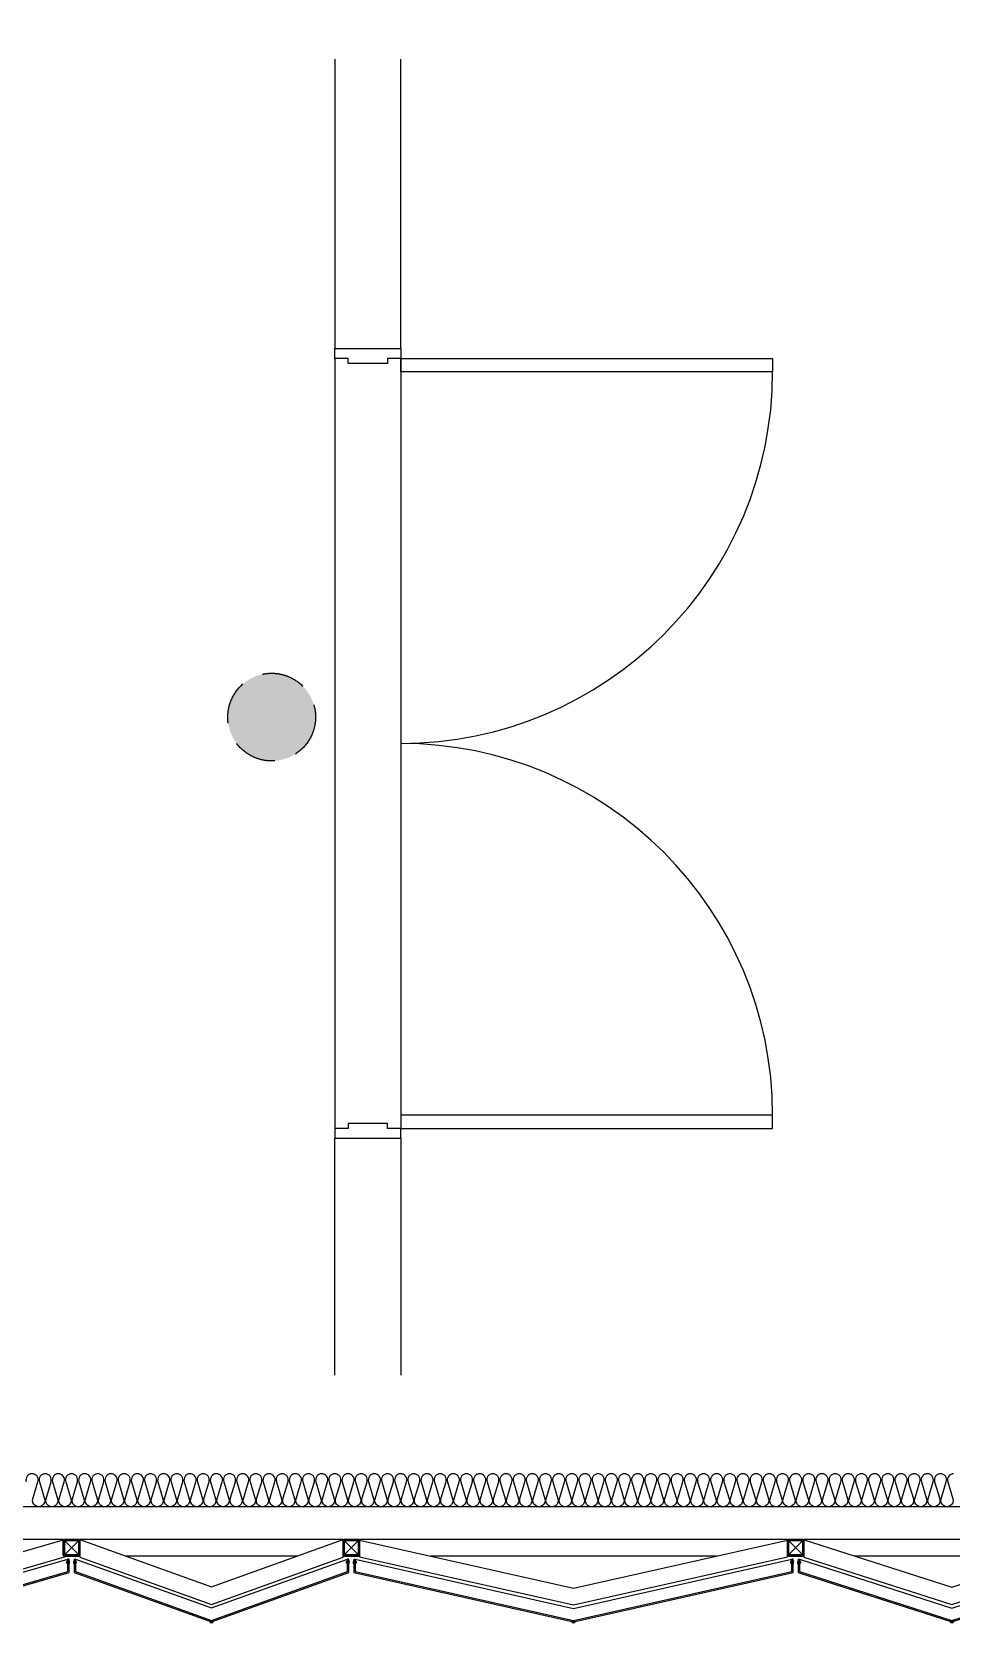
# Model space of a CAD drawing. Header units: millimetres. Extents: x -95754 to 177808, y 34455 to 150605.
# Drawn here: x 166633 to 169426, y 106751 to 111588 of the extents above; entities that cross this region are included whole.
import ezdxf

# ---------------------------------------------------------------- set-up
doc = ezdxf.new("R2010")
doc.units = ezdxf.units.MM
doc.header["$LTSCALE"] = 300
doc.linetypes.add('ghid', pattern=[3, 2, -1])
doc.linetypes.add('HID', pattern=[2.8, 1.8, -1])
for name, color, linetype in [('6FIN', 6, 'Continuous'), ('A-DOOR', 4, 'Continuous'), ('A-DOOR-1', 1, 'Continuous'), ('A-DOOR-8', 8, 'Continuous'), ('A-WALL-D', 7, 'Continuous'), ('A-갑종방화문', 7, 'Continuous'), ('A-방화문표기', 6, 'ghid'), ('A-하지철물', 55, 'Continuous'), ('alucobond', 4, 'Continuous'), ('ISL', 251, 'Continuous'), ('mold', 4, 'Continuous'), ('SHEET', 6, 'Continuous')]:
    doc.layers.add(name, color=color, linetype=linetype)

# ---------------------------------------------------------------- blocks, each defined once
blk = doc.blocks.new('FSD-6')
at = {"layer": 'A-DOOR'}
for points in [[(-200, 2400), (-200, 2370), (-160, 2370), (-160, 2355), (-40, 2355), (-40, 2370), (0, 2370), (0, 2400)], [(-200, 2370), (-1330, 2370), (-1330, 2330), (-200, 2330)], [(-200, 30), (-1330, 30), (-1330, 70), (-200, 70)], [(-200, 0), (-200, 30), (-160, 30), (-160, 45), (-40, 45), (-40, 30), (0, 30), (0, 0)]]:
    blk.add_lwpolyline(points, close=True, dxfattribs=at)
at = {"layer": 'A-DOOR-1'}
for centre, start, end in [((-200, 2330), 180, 270), ((-200, 70), 90, 180)]:
    blk.add_arc(centre, 1130, start, end, dxfattribs=at)
at = {"layer": 'A-DOOR-8'}
for p, q in [((-200, 30), (-200, 2370)), ((0, 30), (0, 2370))]:
    blk.add_line(p, q, dxfattribs=at)
blk = doc.blocks.new('EX-950-1')
at = {"layer": '6FIN', "elevation": 0}
for points in [[(3.2, 204.1), (46.8, 204.1, 0.414214), (50, 207.3), (50, 250.9, 0.414214), (46.8, 254.1), (3.2, 254.1, 0.414214), (0, 250.9), (0, 207.3, 0.414214)], [(996.8, 204.1), (953.2, 204.1, -0.414214), (950, 207.3), (950, 250.9, -0.414214), (953.2, 254.1), (996.8, 254.1, -0.414214), (1000, 250.9), (1000, 207.3, -0.414214)]]:
    blk.add_lwpolyline(points, format="xyb", close=True, dxfattribs=at)
at = {"layer": 'A-하지철물'}
for p, q in [((950, 254.1), (50, 254.1)), ((796, 204.1), (204, 204.1))]:
    blk.add_line(p, q, dxfattribs=at)
at = {"layer": 'A-하지철물', "elevation": 0}
for points in [[(48.1, 254.1), (500, 109.1), (951.9, 254.1)], [(50, 204.1), (50, 201), (500, 56.6), (950, 201), (950, 204.1)]]:
    blk.add_lwpolyline(points, dxfattribs=at)
at = {"layer": 'A-하지철물'}
blk.add_circle((500, 4.1), 4.07, dxfattribs=at)
at = {"layer": 'alucobond'}
for p, q in [((32.5, 195.1), (36.5, 195.1)), ((967.5, 195.1), (963.5, 195.1))]:
    blk.add_line(p, q, dxfattribs=at)
at = {"layer": 'alucobond', "color": 251, "linetype": 'HID', "ltscale": 10}
for p, q in [((30.2, 185.1), (41.5, 185.1)), ((31.5, 182.4), (31.5, 187.8)), ((31.5, 186.6), (39.5, 186.6)), ((31.5, 183.6), (39.5, 183.6)), ((32, 189.3), (32.5, 189.3)), ((32, 180.9), (32.5, 180.9)), ((32.5, 180.9), (32.5, 189.3)), ((38, 182.7), (38, 187.4)), ((39.5, 182.7), (39.5, 187.4)), ((969.8, 185.1), (958.5, 185.1)), ((960.5, 182.7), (960.5, 187.4)), ((968.5, 186.6), (960.5, 186.6)), ((968.5, 183.6), (960.5, 183.6)), ((962, 182.7), (962, 187.4)), ((967.5, 180.9), (967.5, 189.3)), ((968, 189.3), (967.5, 189.3)), ((968, 180.9), (967.5, 180.9)), ((968.5, 182.4), (968.5, 187.8))]:
    blk.add_line(p, q, dxfattribs=at)
at = {"layer": 'alucobond', "elevation": 0}
for points in [[(32.5, 195.1), (32.5, 154.1), (500, 4.1), (967.5, 154.1), (967.5, 195.1)], [(36.5, 195.1), (36.5, 157), (500, 8.3), (963.5, 157), (963.5, 195.1)]]:
    blk.add_lwpolyline(points, dxfattribs=at)
at = {"layer": 'alucobond', "color": 251, "linetype": 'HID', "ltscale": 10, "elevation": 0}
blk.add_lwpolyline([(36.5, 194.8), (500, 46.1), (963.5, 194.8)], dxfattribs=at)
at = {"layer": 'alucobond', "color": 251, "linetype": 'HID', "ltscale": 10}
for points in [[(32, 189.3), (31.5, 187.8)], [(32, 180.9), (31.5, 182.4)], [(968, 189.3), (968.5, 187.8)], [(968, 180.9), (968.5, 182.4)]]:
    blk.add_lwpolyline(points, dxfattribs=at)
for points in [[(39.5, 186.6, -0.666667), (39.5, 183.6, -1.5)], [(960.5, 186.6, 0.666667), (960.5, 183.6, 1.5)]]:
    blk.add_lwpolyline(points, format="xyb", dxfattribs=at)
for centre, start, end in [((38.7, 187.4), 0, 180), ((38.7, 182.7), 180, 0), ((961.3, 187.4), 0, 180), ((961.3, 182.7), 180, 0)]:
    blk.add_arc(centre, 0.75, start, end, dxfattribs=at)
at = {"layer": 'mold', "color": 4}
for points in [[(25, 204.1), (25, 202.6)], [(975, 204.1), (975, 202.6)]]:
    blk.add_lwpolyline(points, dxfattribs=at)
at = {"layer": 'SHEET', "color": 8}
for p, q in [((46.8, 250.9), (3.2, 207.3)), ((3.2, 250.9), (46.8, 207.3)), ((953.2, 250.9), (996.8, 207.3)), ((996.8, 250.9), (953.2, 207.3))]:
    blk.add_line(p, q, dxfattribs=at)
at = {"layer": 'SHEET', "color": 8, "elevation": 0}
for points in [[(3.2, 207.3), (46.8, 207.3), (46.8, 250.9), (3.2, 250.9)], [(996.8, 207.3), (953.2, 207.3), (953.2, 250.9), (996.8, 250.9)]]:
    blk.add_lwpolyline(points, close=True, dxfattribs=at)
blk = doc.blocks.new('EX-1350')
at = {"layer": '6FIN', "elevation": 0}
for points in [[(3.2, 204.1), (46.8, 204.1, 0.414214), (50, 207.3), (50, 250.9, 0.414214), (46.8, 254.1), (3.2, 254.1, 0.414214), (0, 250.9), (0, 207.3, 0.414214)], [(1396.8, 204.1), (1353.2, 204.1, -0.414214), (1350, 207.3), (1350, 250.9, -0.414214), (1353.2, 254.1), (1396.8, 254.1, -0.414214), (1400, 250.9), (1400, 207.3, -0.414214)]]:
    blk.add_lwpolyline(points, format="xyb", close=True, dxfattribs=at)
at = {"layer": 'A-하지철물'}
for p, q in [((1350, 254.1), (50, 254.1)), ((1133.9, 204.1), (266.1, 204.1))]:
    blk.add_line(p, q, dxfattribs=at)
at = {"layer": 'A-하지철물', "elevation": 0}
for points in [[(49.7, 252.7), (700, 106.6), (1350.3, 252.7)], [(50, 254.1), (50, 201.4), (700, 55.3), (1350, 201.4), (1350, 254.1)]]:
    blk.add_lwpolyline(points, dxfattribs=at)
at = {"layer": 'A-하지철물'}
blk.add_circle((700, 4.1), 4.07, dxfattribs=at)
at = {"layer": 'alucobond'}
for p, q in [((32.5, 195.1), (36.5, 195.1)), ((1367.5, 195.1), (1363.5, 195.1))]:
    blk.add_line(p, q, dxfattribs=at)
at = {"layer": 'alucobond', "color": 251, "linetype": 'HID', "ltscale": 10}
for p, q in [((30.2, 185.1), (41.5, 185.1)), ((31.5, 182.4), (31.5, 187.8)), ((31.5, 186.6), (39.5, 186.6)), ((31.5, 183.6), (39.5, 183.6)), ((32, 189.3), (32.5, 189.3)), ((32, 180.9), (32.5, 180.9)), ((32.5, 180.9), (32.5, 189.3)), ((38, 182.7), (38, 187.4)), ((39.5, 182.7), (39.5, 187.4)), ((1369.8, 185.1), (1358.5, 185.1)), ((1360.5, 182.7), (1360.5, 187.4)), ((1368.5, 186.6), (1360.5, 186.6)), ((1368.5, 183.6), (1360.5, 183.6)), ((1362, 182.7), (1362, 187.4)), ((1367.5, 180.9), (1367.5, 189.3)), ((1368, 189.3), (1367.5, 189.3)), ((1368, 180.9), (1367.5, 180.9)), ((1368.5, 182.4), (1368.5, 187.8))]:
    blk.add_line(p, q, dxfattribs=at)
at = {"layer": 'alucobond', "elevation": 0}
for points in [[(32.5, 195.1), (32.5, 154.1), (700, 4.1), (1367.5, 154.1), (1367.5, 195.1)], [(36.5, 195.1), (36.5, 157.3), (700, 8.2), (1363.5, 157.3), (1363.5, 195.1)]]:
    blk.add_lwpolyline(points, dxfattribs=at)
at = {"layer": 'alucobond', "color": 251, "linetype": 'HID', "ltscale": 10, "elevation": 0}
for points in [[(36.5, 194.2), (700, 45.1), (1363.5, 194.2)], [(32, 189.3), (31.5, 187.8)], [(32, 180.9), (31.5, 182.4)], [(1368, 189.3), (1368.5, 187.8)], [(1368, 180.9), (1368.5, 182.4)]]:
    blk.add_lwpolyline(points, dxfattribs=at)
for points in [[(39.5, 186.6, -0.666667), (39.5, 183.6, -1.5)], [(1360.5, 186.6, 0.666667), (1360.5, 183.6, 1.5)]]:
    blk.add_lwpolyline(points, format="xyb", dxfattribs=at)
at = {"layer": 'alucobond', "color": 251, "linetype": 'HID', "ltscale": 10}
for centre, start, end in [((38.7, 187.4), 0, 180), ((38.7, 182.7), 180, 0), ((1361.3, 187.4), 0, 180), ((1361.3, 182.7), 180, 0)]:
    blk.add_arc(centre, 0.75, start, end, dxfattribs=at)
at = {"layer": 'mold', "color": 4, "elevation": 0}
for points in [[(25, 204.1), (25, 202.6)], [(1375, 204.1), (1375, 202.6)]]:
    blk.add_lwpolyline(points, dxfattribs=at)
at = {"layer": 'SHEET', "color": 8}
for p, q in [((46.8, 250.9), (3.2, 207.3)), ((3.2, 250.9), (46.8, 207.3)), ((1353.2, 250.9), (1396.8, 207.3)), ((1396.8, 250.9), (1353.2, 207.3))]:
    blk.add_line(p, q, dxfattribs=at)
at = {"layer": 'SHEET', "color": 8, "elevation": 0}
for points in [[(3.2, 207.3), (46.8, 207.3), (46.8, 250.9), (3.2, 250.9)], [(1396.8, 207.3), (1353.2, 207.3), (1353.2, 250.9), (1396.8, 250.9)]]:
    blk.add_lwpolyline(points, close=True, dxfattribs=at)
blk = doc.blocks.new('EX-850-1')
at = {"layer": '6FIN', "elevation": 0}
for points in [[(3.2, 204.1), (46.8, 204.1, 0.414214), (50, 207.3), (50, 250.9, 0.414214), (46.8, 254.1), (3.2, 254.1, 0.414214), (0, 250.9), (0, 207.3, 0.414214)], [(896.8, 204.1), (853.2, 204.1, -0.414214), (850, 207.3), (850, 250.9, -0.414214), (853.2, 254.1), (896.8, 254.1, -0.414214), (900, 250.9), (900, 207.3, -0.414214)]]:
    blk.add_lwpolyline(points, format="xyb", close=True, dxfattribs=at)
at = {"layer": 'A-하지철물'}
for p, q in [((850, 254.1), (50, 254.1)), ((710.9, 204.1), (189.1, 204.1))]:
    blk.add_line(p, q, dxfattribs=at)
at = {"layer": 'A-하지철물', "elevation": 0}
for points in [[(49.9, 254.1), (450, 110.3), (850.1, 254.1)], [(50, 204.1), (50, 200.9), (450, 57.2), (850, 200.9), (850, 204.1)]]:
    blk.add_lwpolyline(points, dxfattribs=at)
at = {"layer": 'A-하지철물'}
blk.add_circle((450, 4.1), 4.07, dxfattribs=at)
at = {"layer": 'alucobond'}
for p, q in [((32.5, 195.1), (36.5, 195.1)), ((867.5, 195.1), (863.5, 195.1))]:
    blk.add_line(p, q, dxfattribs=at)
at = {"layer": 'alucobond', "color": 251, "linetype": 'HID', "ltscale": 10}
for p, q in [((30.2, 185.1), (41.5, 185.1)), ((31.5, 182.4), (31.5, 187.8)), ((31.5, 186.6), (39.5, 186.6)), ((31.5, 183.6), (39.5, 183.6)), ((32, 189.3), (32.5, 189.3)), ((32, 180.9), (32.5, 180.9)), ((32.5, 180.9), (32.5, 189.3)), ((38, 182.7), (38, 187.4)), ((39.5, 182.7), (39.5, 187.4)), ((869.8, 185.1), (858.5, 185.1)), ((860.5, 182.7), (860.5, 187.4)), ((868.5, 186.6), (860.5, 186.6)), ((868.5, 183.6), (860.5, 183.6)), ((862, 182.7), (862, 187.4)), ((867.5, 180.9), (867.5, 189.3)), ((868, 189.3), (867.5, 189.3)), ((868, 180.9), (867.5, 180.9)), ((868.5, 182.4), (868.5, 187.8))]:
    blk.add_line(p, q, dxfattribs=at)
at = {"layer": 'alucobond', "elevation": 0}
for points in [[(32.5, 195.1), (32.5, 154.1), (450, 4.1), (867.5, 154.1), (867.5, 195.1)], [(36.5, 195.1), (36.5, 156.9), (450, 8.3), (863.5, 156.9), (863.5, 195.1)]]:
    blk.add_lwpolyline(points, dxfattribs=at)
at = {"layer": 'alucobond', "color": 251, "linetype": 'HID', "ltscale": 10, "elevation": 0}
blk.add_lwpolyline([(36.5, 195.1), (450, 46.6), (863.5, 195.1)], dxfattribs=at)
at = {"layer": 'alucobond', "color": 251, "linetype": 'HID', "ltscale": 10}
for points in [[(32, 189.3), (31.5, 187.8)], [(32, 180.9), (31.5, 182.4)], [(868, 189.3), (868.5, 187.8)], [(868, 180.9), (868.5, 182.4)]]:
    blk.add_lwpolyline(points, dxfattribs=at)
for points in [[(39.5, 186.6, -0.666667), (39.5, 183.6, -1.5)], [(860.5, 186.6, 0.666667), (860.5, 183.6, 1.5)]]:
    blk.add_lwpolyline(points, format="xyb", dxfattribs=at)
for centre, start, end in [((38.7, 187.4), 0, 180), ((38.7, 182.7), 180, 0), ((861.3, 187.4), 0, 180), ((861.3, 182.7), 180, 0)]:
    blk.add_arc(centre, 0.75, start, end, dxfattribs=at)
at = {"layer": 'mold', "color": 4}
for points in [[(25, 204.1), (25, 202.6)], [(875, 204.1), (875, 202.6)]]:
    blk.add_lwpolyline(points, dxfattribs=at)
at = {"layer": 'SHEET', "color": 8}
for p, q in [((46.8, 250.9), (3.2, 207.3)), ((3.2, 250.9), (46.8, 207.3)), ((853.2, 250.9), (896.8, 207.3)), ((896.8, 250.9), (853.2, 207.3))]:
    blk.add_line(p, q, dxfattribs=at)
at = {"layer": 'SHEET', "color": 8, "elevation": 0}
for points in [[(3.2, 207.3), (46.8, 207.3), (46.8, 250.9), (3.2, 250.9)], [(896.8, 207.3), (853.2, 207.3), (853.2, 250.9), (896.8, 250.9)]]:
    blk.add_lwpolyline(points, close=True, dxfattribs=at)
blk = doc.blocks.new('EX-1050')
at = {"layer": '6FIN', "elevation": 0}
for points in [[(3.2, 204.1), (46.8, 204.1, 0.414214), (50, 207.3), (50, 250.9, 0.414214), (46.8, 254.1), (3.2, 254.1, 0.414214), (0, 250.9), (0, 207.3, 0.414214)], [(1096.8, 204.1), (1053.2, 204.1, -0.414214), (1050, 207.3), (1050, 250.9, -0.414214), (1053.2, 254.1), (1096.8, 254.1, -0.414214), (1100, 250.9), (1100, 207.3, -0.414214)]]:
    blk.add_lwpolyline(points, format="xyb", close=True, dxfattribs=at)
at = {"layer": 'A-하지철물'}
for p, q in [((1050, 254.1), (50, 254.1)), ((880.8, 204.1), (219.2, 204.1))]:
    blk.add_line(p, q, dxfattribs=at)
at = {"layer": 'A-하지철물', "elevation": 0}
for points in [[(46.7, 254.1), (550, 108.2), (1053.3, 254.1)], [(39.3, 204.2), (550, 56.1), (1060.7, 204.2)]]:
    blk.add_lwpolyline(points, dxfattribs=at)
at = {"layer": 'A-하지철물'}
blk.add_circle((550, 4.1), 4.07, dxfattribs=at)
at = {"layer": 'alucobond'}
for p, q in [((32.5, 195.1), (36.5, 195.1)), ((1067.5, 195.1), (1063.5, 195.1))]:
    blk.add_line(p, q, dxfattribs=at)
at = {"layer": 'alucobond', "color": 251, "linetype": 'HID', "ltscale": 10}
for p, q in [((30.2, 185.1), (41.5, 185.1)), ((31.5, 182.4), (31.5, 187.8)), ((31.5, 186.6), (39.5, 186.6)), ((31.5, 183.6), (39.5, 183.6)), ((32, 189.3), (32.5, 189.3)), ((32, 180.9), (32.5, 180.9)), ((32.5, 180.9), (32.5, 189.3)), ((38, 182.7), (38, 187.4)), ((39.5, 182.7), (39.5, 187.4)), ((1069.8, 185.1), (1058.5, 185.1)), ((1060.5, 182.7), (1060.5, 187.4)), ((1068.5, 186.6), (1060.5, 186.6)), ((1068.5, 183.6), (1060.5, 183.6)), ((1062, 182.7), (1062, 187.4)), ((1067.5, 180.9), (1067.5, 189.3)), ((1068, 189.3), (1067.5, 189.3)), ((1068, 180.9), (1067.5, 180.9)), ((1068.5, 182.4), (1068.5, 187.8))]:
    blk.add_line(p, q, dxfattribs=at)
at = {"layer": 'alucobond', "elevation": 0}
for points in [[(32.5, 195.1), (32.5, 154.1), (550, 4.1), (1067.5, 154.1), (1067.5, 195.1)], [(36.5, 195.1), (36.5, 157.1), (550, 8.2), (1063.5, 157.1), (1063.5, 195.1)]]:
    blk.add_lwpolyline(points, dxfattribs=at)
at = {"layer": 'alucobond', "color": 251, "linetype": 'HID', "ltscale": 10, "elevation": 0}
for points in [[(36.5, 194.6), (550, 45.7), (1063.5, 194.6)], [(32, 189.3), (31.5, 187.8)], [(32, 180.9), (31.5, 182.4)], [(1068, 189.3), (1068.5, 187.8)], [(1068, 180.9), (1068.5, 182.4)]]:
    blk.add_lwpolyline(points, dxfattribs=at)
for points in [[(39.5, 186.6, -0.666667), (39.5, 183.6, -1.5)], [(1060.5, 186.6, 0.666667), (1060.5, 183.6, 1.5)]]:
    blk.add_lwpolyline(points, format="xyb", dxfattribs=at)
at = {"layer": 'alucobond', "color": 251, "linetype": 'HID', "ltscale": 10}
for centre, start, end in [((38.7, 187.4), 0, 180), ((38.7, 182.7), 180, 0), ((1061.3, 187.4), 0, 180), ((1061.3, 182.7), 180, 0)]:
    blk.add_arc(centre, 0.75, start, end, dxfattribs=at)
at = {"layer": 'mold', "color": 4, "elevation": 0}
for points in [[(25, 204.1), (25, 202.6)], [(1075, 204.1), (1075, 202.6)]]:
    blk.add_lwpolyline(points, dxfattribs=at)
at = {"layer": 'SHEET', "color": 8}
for p, q in [((46.8, 250.9), (3.2, 207.3)), ((3.2, 250.9), (46.8, 207.3)), ((1053.2, 250.9), (1096.8, 207.3)), ((1096.8, 250.9), (1053.2, 207.3))]:
    blk.add_line(p, q, dxfattribs=at)
at = {"layer": 'SHEET', "color": 8, "elevation": 0}
for points in [[(3.2, 207.3), (46.8, 207.3), (46.8, 250.9), (3.2, 250.9)], [(1096.8, 207.3), (1053.2, 207.3), (1053.2, 250.9), (1096.8, 250.9)]]:
    blk.add_lwpolyline(points, close=True, dxfattribs=at)
blk = doc.blocks.new('SYM-갑종방화문')
at = {"layer": 'A-방화문표기'}
blk.add_hatch(color=251, dxfattribs=at).paths.add_polyline_path([(-600, 0, 1), (600, 0, 1)])
at = {"layer": 'A-방화문표기', "color": 251}
blk.add_circle((0, 0), 600, dxfattribs=at)
blk = doc.blocks.new('A$C1B410CB1')
at = {"layer": 'A-갑종방화문', "xscale": 0.1666666666666667, "yscale": 0.1666666666666667, "zscale": 0.1666666666666667}
blk.add_blockref('SYM-갑종방화문', (100, 100), dxfattribs=at)

msp = doc.modelspace()

# ---------------------------------------------------------------- linework, layer by layer
at = {"layer": 'A-WALL-D', "elevation": 0}
for points in [[(167553.6, 111505), (167553.6, 110625), (167753.6, 110625), (167753.6, 111505)], [(167553.6, 107505), (167553.6, 108225), (167753.6, 108225), (167753.6, 107505)]]:
    msp.add_lwpolyline(points, dxfattribs=at)
at = {"layer": 'ISL', "elevation": 0}
msp.add_lwpolyline([(177453.6, 135425), (177453.6, 107105), (92053.6, 107105), (92053.6, 121780)], dxfattribs=at)
msp.add_lwpolyline([(169433.6, 107205, 0.509267), (169415.9, 107180.8), (169431.3, 107129.3, -1.372593), (169395.9, 107129.3), (169411.3, 107180.8, 0.509267), (169393.6, 107205, 0.509267), (169375.9, 107180.8), (169391.3, 107129.3, -1.372593), (169355.9, 107129.3), (169371.3, 107180.8, 0.509267), (169353.6, 107205, 0.509267), (169335.9, 107180.8), (169351.3, 107129.3, -1.372593), (169315.9, 107129.3), (169331.3, 107180.8, 0.509267), (169313.6, 107205, 0.509267), (169295.9, 107180.8), (169311.3, 107129.3, -1.372593), (169275.9, 107129.3), (169291.3, 107180.8, 0.509267), (169273.6, 107205, 0.509267), (169255.9, 107180.8), (169271.3, 107129.3, -1.372593), (169235.9, 107129.3), (169251.3, 107180.8, 0.509267), (169233.6, 107205, 0.509267), (169215.9, 107180.8), (169231.3, 107129.3, -1.372593), (169195.9, 107129.3), (169211.3, 107180.8, 0.509267), (169193.6, 107205, 0.509267), (169175.9, 107180.8), (169191.3, 107129.3, -1.372593), (169155.9, 107129.3), (169171.3, 107180.8, 0.509267), (169153.6, 107205, 0.509267), (169135.9, 107180.8), (169151.3, 107129.3, -1.372593), (169115.9, 107129.3), (169131.3, 107180.8, 0.509267), (169113.6, 107205, 0.509267), (169095.9, 107180.8), (169111.3, 107129.3, -1.372593), (169075.9, 107129.3), (169091.3, 107180.8, 0.509267), (169073.6, 107205, 0.509267), (169055.9, 107180.8), (169071.3, 107129.3, -1.372593), (169035.9, 107129.3), (169051.3, 107180.8, 0.509267), (169033.6, 107205, 0.509267), (169015.9, 107180.8), (169031.3, 107129.3, -1.372593), (168995.9, 107129.3), (169011.3, 107180.8, 0.509267), (168993.6, 107205, 0.509267), (168975.9, 107180.8), (168991.3, 107129.3, -1.372593), (168955.9, 107129.3), (168971.3, 107180.8, 0.509267), (168953.6, 107205, 0.509267), (168935.9, 107180.8), (168951.3, 107129.3, -1.372593), (168915.9, 107129.3), (168931.3, 107180.8, 0.509267), (168913.6, 107205, 0.509267), (168895.9, 107180.8), (168911.3, 107129.3, -1.372593), (168875.9, 107129.3), (168891.3, 107180.8, 0.509267), (168873.6, 107205, 0.509267), (168855.9, 107180.8), (168871.3, 107129.3, -1.372593), (168835.9, 107129.3), (168851.3, 107180.8, 0.509267), (168833.6, 107205, 0.509267), (168815.9, 107180.8), (168831.3, 107129.3, -1.372593), (168795.9, 107129.3), (168811.3, 107180.8, 0.509267), (168793.6, 107205, 0.509267), (168775.9, 107180.8), (168791.3, 107129.3, -1.372593), (168755.9, 107129.3), (168771.3, 107180.8, 0.509267), (168753.6, 107205, 0.509267), (168735.9, 107180.8), (168751.3, 107129.3, -1.372593), (168715.9, 107129.3), (168731.3, 107180.8, 0.509267), (168713.6, 107205, 0.509267), (168695.9, 107180.8), (168711.3, 107129.3, -1.372593), (168675.9, 107129.3), (168691.3, 107180.8, 0.509267), (168673.6, 107205, 0.509267), (168655.9, 107180.8), (168671.3, 107129.3, -1.372593), (168635.9, 107129.3), (168651.3, 107180.8, 0.509267), (168633.6, 107205, 0.509267), (168615.9, 107180.8), (168631.3, 107129.3, -1.372593), (168595.9, 107129.3), (168611.3, 107180.8, 0.509267), (168593.6, 107205, 0.509267), (168575.9, 107180.8), (168591.3, 107129.3, -1.372593), (168555.9, 107129.3), (168571.3, 107180.8, 0.509267), (168553.6, 107205, 0.509267), (168535.9, 107180.8), (168551.3, 107129.3, -1.372593), (168515.9, 107129.3), (168531.3, 107180.8, 0.509267), (168513.6, 107205, 0.509267), (168495.9, 107180.8), (168511.3, 107129.3, -1.372593), (168475.9, 107129.3), (168491.3, 107180.8, 0.509267), (168473.6, 107205, 0.509267), (168455.9, 107180.8), (168471.3, 107129.3, -1.372593), (168435.9, 107129.3), (168451.3, 107180.8, 0.509267), (168433.6, 107205, 0.509267), (168415.9, 107180.8), (168431.3, 107129.3, -1.372593), (168395.9, 107129.3), (168411.3, 107180.8, 0.509267), (168393.6, 107205, 0.509267), (168375.9, 107180.8), (168391.3, 107129.3, -1.372593), (168355.9, 107129.3), (168371.3, 107180.8, 0.509267), (168353.6, 107205, 0.509267), (168335.9, 107180.8), (168351.3, 107129.3, -1.372593), (168315.9, 107129.3), (168331.3, 107180.8, 0.509267), (168313.6, 107205, 0.509267), (168295.9, 107180.8), (168311.3, 107129.3, -1.372593), (168275.9, 107129.3), (168291.3, 107180.8, 0.509267), (168273.6, 107205, 0.509267), (168255.9, 107180.8), (168271.3, 107129.3, -1.372593), (168235.9, 107129.3), (168251.3, 107180.8, 0.509267), (168233.6, 107205, 0.509267), (168216, 107180.8), (168231.3, 107129.3, -1.372593), (168196, 107129.3), (168211.3, 107180.8, 0.509267), (168193.6, 107205, 0.509267), (168176, 107180.8), (168191.3, 107129.3, -1.372593), (168156, 107129.3), (168171.3, 107180.8, 0.509267), (168153.6, 107205, 0.509267), (168136, 107180.8), (168151.3, 107129.3, -1.372593), (168116, 107129.3), (168131.3, 107180.8, 0.509267), (168113.6, 107205, 0.509267), (168096, 107180.8), (168111.3, 107129.3, -1.372593), (168076, 107129.3), (168091.3, 107180.8, 0.509267), (168073.6, 107205, 0.509267), (168056, 107180.8), (168071.3, 107129.3, -1.372593), (168036, 107129.3), (168051.3, 107180.8, 0.509267), (168033.6, 107205, 0.509267), (168016, 107180.8), (168031.3, 107129.3, -1.372593), (167996, 107129.3), (168011.3, 107180.8, 0.509267), (167993.6, 107205, 0.509267), (167976, 107180.8), (167991.3, 107129.3, -1.372593), (167956, 107129.3), (167971.3, 107180.8, 0.509267), (167953.6, 107205, 0.509267), (167936, 107180.8), (167951.3, 107129.3, -1.372593), (167916, 107129.3), (167931.3, 107180.8, 0.509267), (167913.6, 107205, 0.509267), (167896, 107180.8), (167911.3, 107129.3, -1.372593), (167876, 107129.3), (167891.3, 107180.8, 0.509267), (167873.6, 107205, 0.509267), (167856, 107180.8), (167871.3, 107129.3, -1.372593), (167836, 107129.3), (167851.3, 107180.8, 0.509267), (167833.6, 107205, 0.509267), (167816, 107180.8), (167831.3, 107129.3, -1.372593), (167796, 107129.3), (167811.3, 107180.8, 0.509267), (167793.6, 107205, 0.509267), (167776, 107180.8), (167791.3, 107129.3, -1.372593), (167756, 107129.3), (167771.3, 107180.8, 0.509267), (167753.6, 107205, 0.509267), (167736, 107180.8), (167751.3, 107129.3, -1.372593), (167716, 107129.3), (167731.3, 107180.8, 0.509267), (167713.6, 107205, 0.509267), (167696, 107180.8), (167711.3, 107129.3, -1.372593), (167676, 107129.3), (167691.3, 107180.8, 0.509267), (167673.6, 107205, 0.509267), (167656, 107180.8), (167671.3, 107129.3, -1.372593), (167636, 107129.3), (167651.3, 107180.8, 0.509267), (167633.6, 107205, 0.509267), (167616, 107180.8), (167631.3, 107129.3, -1.372593), (167596, 107129.3), (167611.3, 107180.8, 0.509267), (167593.6, 107205, 0.509267), (167576, 107180.8), (167591.3, 107129.3, -1.372593), (167556, 107129.3), (167571.3, 107180.8, 0.509267), (167553.6, 107205, 0.509267), (167536, 107180.8), (167551.3, 107129.3, -1.372593), (167516, 107129.3), (167531.3, 107180.8, 0.509267), (167513.6, 107205, 0.509267), (167496, 107180.8), (167511.3, 107129.3, -1.372593), (167476, 107129.3), (167491.3, 107180.8, 0.509267), (167473.6, 107205, 0.509267), (167456, 107180.8), (167471.3, 107129.3, -1.372593), (167436, 107129.3), (167451.3, 107180.8, 0.509267), (167433.6, 107205, 0.509267), (167416, 107180.8), (167431.3, 107129.3, -1.372593), (167396, 107129.3), (167411.3, 107180.8, 0.509267), (167393.6, 107205, 0.509267), (167376, 107180.8), (167391.3, 107129.3, -1.372593), (167356, 107129.3), (167371.3, 107180.8, 0.509267), (167353.6, 107205, 0.509267), (167336, 107180.8), (167351.3, 107129.3, -1.372593), (167316, 107129.3), (167331.3, 107180.8, 0.509267), (167313.6, 107205, 0.509267), (167296, 107180.8), (167311.3, 107129.3, -1.372593), (167276, 107129.3), (167291.3, 107180.8, 0.509267), (167273.6, 107205, 0.509267), (167256, 107180.8), (167271.3, 107129.3, -1.372593), (167236, 107129.3), (167251.3, 107180.8, 0.509267), (167233.6, 107205, 0.509267), (167216, 107180.8), (167231.3, 107129.3, -1.372593), (167196, 107129.3), (167211.3, 107180.8, 0.509267), (167193.6, 107205, 0.509267), (167176, 107180.8), (167191.3, 107129.3, -1.372593), (167156, 107129.3), (167171.3, 107180.8, 0.509267), (167153.6, 107205, 0.509267), (167136, 107180.8), (167151.3, 107129.3, -1.372593), (167116, 107129.3), (167131.3, 107180.8, 0.509267), (167113.6, 107205, 0.509267), (167096, 107180.8), (167111.3, 107129.3, -1.372593), (167076, 107129.3), (167091.3, 107180.8, 0.509267), (167073.6, 107205, 0.509267), (167056, 107180.8), (167071.3, 107129.3, -1.372593), (167036, 107129.3), (167051.3, 107180.8, 0.509267), (167033.6, 107205, 0.509267), (167016, 107180.8), (167031.3, 107129.3, -1.372593), (166996, 107129.3), (167011.3, 107180.8, 0.509267), (166993.6, 107205, 0.509267), (166976, 107180.8), (166991.3, 107129.3, -1.372593), (166956, 107129.3), (166971.3, 107180.8, 0.509267), (166953.6, 107205, 0.509267), (166936, 107180.8), (166951.3, 107129.3, -1.372593), (166916, 107129.3), (166931.3, 107180.8, 0.509267), (166913.6, 107205, 0.509267), (166896, 107180.8), (166911.3, 107129.3, -1.372593), (166876, 107129.3), (166891.3, 107180.8, 0.509267), (166873.6, 107205, 0.509267), (166856, 107180.8), (166871.3, 107129.3, -1.372593), (166836, 107129.3), (166851.3, 107180.8, 0.509267), (166833.6, 107205, 0.509267), (166816, 107180.8), (166831.3, 107129.3, -1.372593), (166796, 107129.3), (166811.3, 107180.8, 0.509267), (166793.6, 107205, 0.509267), (166776, 107180.8), (166791.3, 107129.3, -1.372593), (166756, 107129.3), (166771.3, 107180.8, 0.509267), (166753.6, 107205, 0.509267), (166736, 107180.8), (166751.3, 107129.3, -1.372593), (166716, 107129.3), (166731.3, 107180.8, 0.509267), (166713.6, 107205, 0.509267), (166696, 107180.8), (166711.3, 107129.3, -1.372593), (166676, 107129.3), (166691.3, 107180.8, 0.509267), (166673.6, 107205, 0.509267), (166656, 107180.8), (166671.3, 107129.3, -1.372593), (166636, 107129.3), (166651.3, 107180.8, 0.509267), (166633.6, 107205, 0.509267), (166616, 107180.8)], format="xyb", dxfattribs=at)

# ---------------------------------------------------------------- block references
at = {"layer": 'A-DOOR', "rotation": 180}
msp.add_blockref('FSD-6', (167553.6, 110625, 0), dxfattribs=at)
at = {"layer": 'A-갑종방화문', "xscale": 1.333333333333056, "yscale": 1.333333333333056, "zscale": 1.333333333333056, "rotation": 270}
msp.add_blockref('A$C1B410CB1', (167228.3, 109638.4), dxfattribs=at)
at = {"layer": 'A-하지철물'}
for name, p in [('EX-1050', (165678.6, 106750.9)), ('EX-850-1', (166728.6, 106750.9)), ('EX-1350', (167578.6, 106750.9)), ('EX-950-1', (168928.6, 106750.9))]:
    msp.add_blockref(name, p, dxfattribs=at)

doc.saveas('drawing.dxf')
